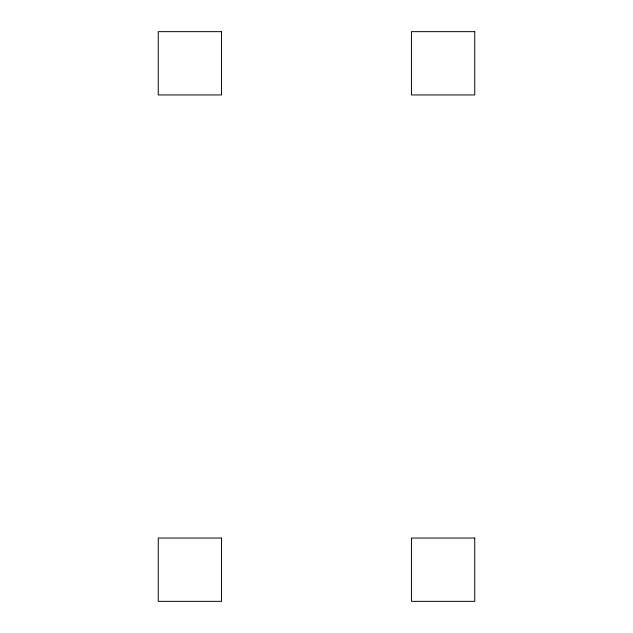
<?xml version="1.0" encoding="UTF-8"?>
<svg xmlns="http://www.w3.org/2000/svg" width="633" height="633" viewBox="0 0 633 633"><rect width="100%" height="100%" fill="white"/><g stroke="black" fill="none" stroke-linecap="round" stroke-linejoin="round"><path stroke-width="0.95" d="M221.55 31.65L158.25 31.65L158.25 94.95L221.55 94.95L221.55 31.65M474.75 31.65L411.45 31.65L411.45 94.95L474.75 94.95L474.75 31.65M221.55 538.05L158.25 538.05L158.25 601.35L221.55 601.35L221.55 538.05M474.75 538.05L411.45 538.05L411.45 601.35L474.75 601.35L474.75 538.05"/></g></svg>
